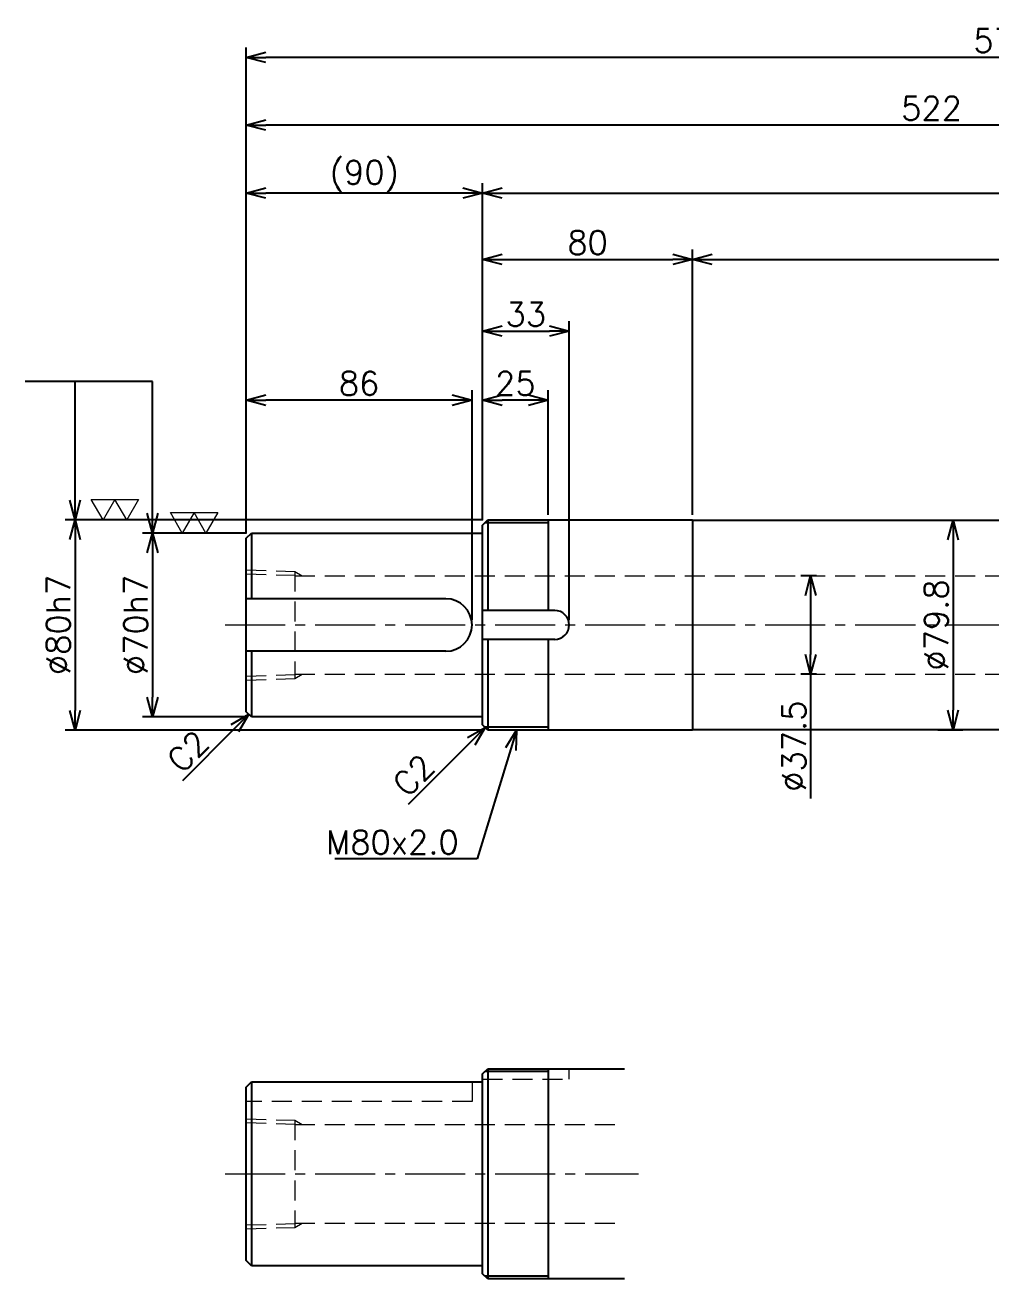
# Model space of a CAD drawing. Header units: millimetres. Extents: x 0 to 1764, y -17 to 1242.
# Drawn here: x 390.9 to 758.7, y 403.3 to 880.5 of the extents above; entities that cross this region are included whole.
import ezdxf
from ezdxf import colors
from ezdxf.entities.mleader import LeaderData, LeaderLine
from ezdxf.math import Vec2, Vec3

# ---------------------------------------------------------------- set-up
doc = ezdxf.new("R2010")
doc.units = ezdxf.units.MM
doc.header["$LTSCALE"] = 1.2
doc.header["$PDMODE"] = 99
doc.header["$PDSIZE"] = 1
doc.linetypes.add('CENTER2', pattern=[28.575, 19.05, -3.175, 3.175, -3.175])
doc.linetypes.add('HIDDEN', pattern=[9.525, 6.35, -3.175])
for name, color, linetype, lineweight in [('04_HIDDEN', 2, 'HIDDEN', 13), ('05_CENTER', 4, 'CENTER2', 13), ('08_DIM', 3, 'Continuous', 13)]:
    doc.layers.add(name, color=color, linetype=linetype, lineweight=lineweight)
doc.layers.add('10_DRAFT', color=8, linetype='Continuous', lineweight=0, plot=False)
doc.styles.add('KSS_TXT', font='txt.shx', dxfattribs={"bigfont": 'extfont2.shx'})
doc.styles.get("Standard").update_dxf_attribs({"font": 'txt.shx', "bigfont": 'extfont2.shx'})
doc.dimstyles.new('KSS_DIM', dxfattribs={"dimscale": 3, "dimtxt": 3, "dimasz": 2.5, "dimexe": 1.25, "dimexo": 0.625, "dimtad": 1, "dimdsep": 46, "dimtxsty": 'KSS_TXT', "dimblk": 'OPEN30', "dimcen": 0, "dimazin": 2, "dimtfac": 0.75, "dimtmove": 0, "dimatfit": 3, "dimldrblk": 'OPEN30', "dimfxl": 1.25, "dimtolj": 1, "dimarcsym": 0})

# ---------------------------------------------------------------- blocks, each defined once
blk = doc.blocks.new('_Open30')
at = {"color": 0, "linetype": 'ByBlock', "lineweight": -2}
for p, q in [((-1, 0.268), (0, 0)), ((0, 0), (-1, -0.268)), ((0, 0), (-1, 0))]:
    blk.add_line(p, q, dxfattribs=at)
blk = doc.blocks.new('*D164')
at = {"layer": '08_DIM', "color": 0, "lineweight": -2, "transparency": 16777216}
for p, q in [((692.3, 670.93), (686.25, 670.93)), ((690, 663.43), (690, 640.93)), ((692.3, 633.43), (686.25, 633.43)), ((690, 633.43), (690, 586.18))]:
    blk.add_line(p, q, dxfattribs=at)
at = {"layer": 'Defpoints', "color": 0, "transparency": 16777216}
for p in [(694.18, 670.93), (690, 633.43), (694.18, 633.43)]:
    blk.add_point(p, dxfattribs=at)
at = {"layer": '08_DIM', "color": 0, "lineweight": -2, "transparency": 16777216, "xscale": 7.5, "yscale": 7.5, "zscale": 7.5}
for p, rotation in [((690, 670.93), 90), ((690, 633.43), 270)]:
    blk.add_blockref('_Open30', p, dxfattribs=dict(at, rotation=rotation))
at = {"layer": '08_DIM', "color": 0, "transparency": 16777216, "insert": (683.62, 606.06), "char_height": 9, "attachment_point": 5, "rotation": 90, "style": 'KSS_TXT'}
blk.add_mtext('\\A1;%%C37.5', dxfattribs=at)
blk = doc.blocks.new('*D165')
at = {"layer": '08_DIM', "color": 0, "lineweight": -2, "transparency": 16777216}
for p, q in [((738.42, 692.08), (747.99, 692.08)), ((744.24, 684.58), (744.24, 619.78)), ((738.42, 612.28), (747.99, 612.28))]:
    blk.add_line(p, q, dxfattribs=at)
at = {"layer": 'Defpoints', "color": 0, "transparency": 16777216}
for p in [(736.54, 692.08), (736.54, 612.28), (744.24, 612.28)]:
    blk.add_point(p, dxfattribs=at)
at = {"layer": '08_DIM', "color": 0, "lineweight": -2, "transparency": 16777216, "xscale": 7.5, "yscale": 7.5, "zscale": 7.5}
for p, rotation in [((744.24, 692.08), 90), ((744.24, 612.28), 270)]:
    blk.add_blockref('_Open30', p, dxfattribs=dict(at, rotation=rotation))
at = {"layer": '08_DIM', "color": 0, "transparency": 16777216, "insert": (737.86, 652.18), "char_height": 9, "attachment_point": 5, "rotation": 90, "style": 'KSS_TXT'}
blk.add_mtext('\\A1;%%C79.8', dxfattribs=at)
blk = doc.blocks.new('*D166')
at = {"layer": '08_DIM', "color": 0, "lineweight": -2, "transparency": 16777216}
for p, q in [((565.06, 692.06), (565.06, 741.48)), ((590.06, 694.06), (590.06, 741.48)), ((582.56, 737.73), (572.56, 737.73))]:
    blk.add_line(p, q, dxfattribs=at)
at = {"layer": 'Defpoints', "color": 0, "transparency": 16777216}
for p in [(565.06, 737.73), (590.06, 692.18), (565.06, 690.18)]:
    blk.add_point(p, dxfattribs=at)
at = {"layer": '08_DIM', "color": 0, "lineweight": -2, "transparency": 16777216, "xscale": 7.5, "yscale": 7.5, "zscale": 7.5, "rotation": 180}
blk.add_blockref('_Open30', (565.06, 737.73), dxfattribs=at)
at = {"layer": '08_DIM', "color": 0, "lineweight": -2, "transparency": 16777216, "xscale": 7.5, "yscale": 7.5, "zscale": 7.5}
blk.add_blockref('_Open30', (590.06, 737.73), dxfattribs=at)
at = {"layer": '08_DIM', "color": 0, "transparency": 16777216, "insert": (577.56, 744.11), "char_height": 9, "attachment_point": 5, "style": 'KSS_TXT'}
blk.add_mtext('\\A1;25', dxfattribs=at)
blk = doc.blocks.new('*D167')
at = {"layer": '08_DIM', "color": 0, "lineweight": -2, "transparency": 16777216}
for p, q in [((565.06, 692.06), (565.06, 767.79)), ((572.56, 764.04), (590.56, 764.04)), ((598.06, 654.06), (598.06, 767.79))]:
    blk.add_line(p, q, dxfattribs=at)
at = {"layer": 'Defpoints', "color": 0, "transparency": 16777216}
for p in [(598.06, 764.04), (565.06, 690.18), (598.06, 652.18)]:
    blk.add_point(p, dxfattribs=at)
at = {"layer": '08_DIM', "color": 0, "lineweight": -2, "transparency": 16777216, "xscale": 7.5, "yscale": 7.5, "zscale": 7.5, "rotation": 180}
blk.add_blockref('_Open30', (565.06, 764.04), dxfattribs=at)
at = {"layer": '08_DIM', "color": 0, "lineweight": -2, "transparency": 16777216, "xscale": 7.5, "yscale": 7.5, "zscale": 7.5}
blk.add_blockref('_Open30', (598.06, 764.04), dxfattribs=at)
at = {"layer": '08_DIM', "color": 0, "transparency": 16777216, "insert": (581.56, 770.42), "char_height": 9, "attachment_point": 5, "style": 'KSS_TXT'}
blk.add_mtext('\\A1;33', dxfattribs=at)
blk = doc.blocks.new('*D168')
at = {"layer": '08_DIM', "color": 0, "lineweight": -2, "transparency": 16777216}
for p, q in [((475.06, 687.06), (475.06, 741.48)), ((561.06, 654.06), (561.06, 741.48)), ((553.56, 737.73), (482.56, 737.73))]:
    blk.add_line(p, q, dxfattribs=at)
at = {"layer": 'Defpoints', "color": 0, "transparency": 16777216}
for p in [(475.06, 737.73), (475.06, 685.18), (561.06, 652.18)]:
    blk.add_point(p, dxfattribs=at)
at = {"layer": '08_DIM', "color": 0, "lineweight": -2, "transparency": 16777216, "xscale": 7.5, "yscale": 7.5, "zscale": 7.5, "rotation": 180}
blk.add_blockref('_Open30', (475.06, 737.73), dxfattribs=at)
at = {"layer": '08_DIM', "color": 0, "lineweight": -2, "transparency": 16777216, "xscale": 7.5, "yscale": 7.5, "zscale": 7.5}
blk.add_blockref('_Open30', (561.06, 737.73), dxfattribs=at)
at = {"layer": '08_DIM', "color": 0, "transparency": 16777216, "insert": (518.06, 744.11), "char_height": 9, "attachment_point": 5, "style": 'KSS_TXT'}
blk.add_mtext('\\A1;86', dxfattribs=at)
blk = doc.blocks.new('*D169')
at = {"layer": '08_DIM', "color": 0, "lineweight": -2, "transparency": 16777216}
for p, q in [((475.06, 687.06), (475.06, 820.31)), ((557.56, 816.56), (482.56, 816.56)), ((565.06, 692.06), (565.06, 820.31))]:
    blk.add_line(p, q, dxfattribs=at)
at = {"layer": 'Defpoints', "color": 0, "transparency": 16777216}
for p in [(475.06, 816.56), (565.06, 690.18), (475.06, 685.18)]:
    blk.add_point(p, dxfattribs=at)
at = {"layer": '08_DIM', "color": 0, "lineweight": -2, "transparency": 16777216, "xscale": 7.5, "yscale": 7.5, "zscale": 7.5, "rotation": 180}
blk.add_blockref('_Open30', (475.06, 816.56), dxfattribs=at)
at = {"layer": '08_DIM', "color": 0, "lineweight": -2, "transparency": 16777216, "xscale": 7.5, "yscale": 7.5, "zscale": 7.5}
blk.add_blockref('_Open30', (565.06, 816.56), dxfattribs=at)
at = {"layer": '08_DIM', "color": 0, "transparency": 16777216, "insert": (520.06, 822.94), "char_height": 9, "attachment_point": 5, "style": 'KSS_TXT'}
blk.add_mtext('\\A1;(90)', dxfattribs=at)
blk = doc.blocks.new('*D170')
at = {"layer": '08_DIM', "color": 0, "lineweight": -2, "transparency": 16777216}
for p, q in [((565.06, 692.06), (565.06, 795.08)), ((645.06, 694.06), (645.06, 795.08)), ((572.56, 791.33), (637.56, 791.33))]:
    blk.add_line(p, q, dxfattribs=at)
at = {"layer": 'Defpoints', "color": 0, "transparency": 16777216}
for p in [(645.06, 791.33), (645.06, 692.18), (565.06, 690.18)]:
    blk.add_point(p, dxfattribs=at)
at = {"layer": '08_DIM', "color": 0, "lineweight": -2, "transparency": 16777216, "xscale": 7.5, "yscale": 7.5, "zscale": 7.5, "rotation": 180}
blk.add_blockref('_Open30', (565.06, 791.33), dxfattribs=at)
at = {"layer": '08_DIM', "color": 0, "lineweight": -2, "transparency": 16777216, "xscale": 7.5, "yscale": 7.5, "zscale": 7.5}
blk.add_blockref('_Open30', (645.06, 791.33), dxfattribs=at)
at = {"layer": '08_DIM', "color": 0, "transparency": 16777216, "insert": (605.06, 797.71), "char_height": 9, "attachment_point": 5, "style": 'KSS_TXT'}
blk.add_mtext('\\A1;80', dxfattribs=at)
blk = doc.blocks.new('*D171')
at = {"layer": '08_DIM', "color": 0, "lineweight": -2, "transparency": 16777216}
for p, q in [((645.06, 694.06), (645.06, 795.08)), ((940.06, 697.06), (940.06, 795.08)), ((652.56, 791.33), (932.56, 791.33))]:
    blk.add_line(p, q, dxfattribs=at)
at = {"layer": 'Defpoints', "color": 0, "transparency": 16777216}
for p in [(940.06, 791.33), (645.06, 692.18), (940.06, 695.18)]:
    blk.add_point(p, dxfattribs=at)
at = {"layer": '08_DIM', "color": 0, "lineweight": -2, "transparency": 16777216, "xscale": 7.5, "yscale": 7.5, "zscale": 7.5, "rotation": 180}
blk.add_blockref('_Open30', (645.06, 791.33), dxfattribs=at)
at = {"layer": '08_DIM', "color": 0, "lineweight": -2, "transparency": 16777216, "xscale": 7.5, "yscale": 7.5, "zscale": 7.5}
blk.add_blockref('_Open30', (940.06, 791.33), dxfattribs=at)
at = {"layer": '08_DIM', "color": 0, "transparency": 16777216, "insert": (792.56, 797.72), "char_height": 9, "attachment_point": 5, "style": 'KSS_TXT'}
blk.add_mtext('\\A1;(295)', dxfattribs=at)
blk = doc.blocks.new('*D172')
at = {"layer": '08_DIM', "color": 0, "lineweight": -2, "transparency": 16777216}
for p, q in [((565.06, 692.06), (565.06, 820.31)), ((572.56, 816.56), (989.56, 816.56)), ((997.06, 707.06), (997.06, 820.31))]:
    blk.add_line(p, q, dxfattribs=at)
at = {"layer": 'Defpoints', "color": 0, "transparency": 16777216}
for p in [(997.06, 816.56), (997.06, 705.18), (565.06, 690.18)]:
    blk.add_point(p, dxfattribs=at)
at = {"layer": '08_DIM', "color": 0, "lineweight": -2, "transparency": 16777216, "xscale": 7.5, "yscale": 7.5, "zscale": 7.5, "rotation": 180}
blk.add_blockref('_Open30', (565.06, 816.56), dxfattribs=at)
at = {"layer": '08_DIM', "color": 0, "lineweight": -2, "transparency": 16777216, "xscale": 7.5, "yscale": 7.5, "zscale": 7.5}
blk.add_blockref('_Open30', (997.06, 816.56), dxfattribs=at)
at = {"layer": '08_DIM', "color": 0, "transparency": 16777216, "insert": (781.06, 822.94), "char_height": 9, "attachment_point": 5, "style": 'KSS_TXT'}
blk.add_mtext('\\A1;432', dxfattribs=at)
blk = doc.blocks.new('*D175')
at = {"layer": '08_DIM', "color": 0, "lineweight": -2, "transparency": 16777216}
for p, q in [((475.06, 687.06), (475.06, 871.94)), ((1052.06, 802.06), (1052.06, 871.94)), ((1044.56, 868.19), (482.56, 868.19))]:
    blk.add_line(p, q, dxfattribs=at)
at = {"layer": 'Defpoints', "color": 0, "transparency": 16777216}
for p in [(475.06, 868.19), (1052.06, 800.18), (475.06, 685.18)]:
    blk.add_point(p, dxfattribs=at)
at = {"layer": '08_DIM', "color": 0, "lineweight": -2, "transparency": 16777216, "xscale": 7.5, "yscale": 7.5, "zscale": 7.5, "rotation": 180}
blk.add_blockref('_Open30', (475.06, 868.19), dxfattribs=at)
at = {"layer": '08_DIM', "color": 0, "lineweight": -2, "transparency": 16777216, "xscale": 7.5, "yscale": 7.5, "zscale": 7.5}
blk.add_blockref('_Open30', (1052.06, 868.19), dxfattribs=at)
at = {"layer": '08_DIM', "color": 0, "transparency": 16777216, "insert": (763.56, 874.57), "char_height": 9, "attachment_point": 5, "style": 'KSS_TXT'}
blk.add_mtext('\\A1;577', dxfattribs=at)
blk = doc.blocks.new('*D179')
at = {"layer": '08_DIM', "color": 0, "lineweight": -2, "transparency": 16777216}
for p, q in [((475.06, 687.06), (475.06, 846.19)), ((997.06, 707.06), (997.06, 846.19)), ((989.56, 842.44), (482.56, 842.44))]:
    blk.add_line(p, q, dxfattribs=at)
at = {"layer": 'Defpoints', "color": 0, "transparency": 16777216}
for p in [(475.06, 842.44), (997.06, 705.18), (475.06, 685.18)]:
    blk.add_point(p, dxfattribs=at)
at = {"layer": '08_DIM', "color": 0, "lineweight": -2, "transparency": 16777216, "xscale": 7.5, "yscale": 7.5, "zscale": 7.5, "rotation": 180}
blk.add_blockref('_Open30', (475.06, 842.44), dxfattribs=at)
at = {"layer": '08_DIM', "color": 0, "lineweight": -2, "transparency": 16777216, "xscale": 7.5, "yscale": 7.5, "zscale": 7.5}
blk.add_blockref('_Open30', (997.06, 842.44), dxfattribs=at)
at = {"layer": '08_DIM', "color": 0, "transparency": 16777216, "insert": (736.06, 848.82), "char_height": 9, "attachment_point": 5, "style": 'KSS_TXT'}
blk.add_mtext('\\A1;522', dxfattribs=at)
blk = doc.blocks.new('*D180')
at = {"layer": '08_DIM', "color": 0, "lineweight": -2, "transparency": 16777216}
for p, q in [((475.18, 687.18), (435.61, 687.18)), ((439.36, 679.68), (439.36, 624.68)), ((475.18, 617.18), (435.61, 617.18))]:
    blk.add_line(p, q, dxfattribs=at)
at = {"layer": 'Defpoints', "color": 0, "transparency": 16777216}
for p in [(477.06, 687.18), (439.36, 617.18), (477.06, 617.18)]:
    blk.add_point(p, dxfattribs=at)
at = {"layer": '08_DIM', "color": 0, "lineweight": -2, "transparency": 16777216, "xscale": 7.5, "yscale": 7.5, "zscale": 7.5}
for p, rotation in [((439.36, 687.18), 90), ((439.36, 617.18), 270)]:
    blk.add_blockref('_Open30', p, dxfattribs=dict(at, rotation=rotation))
at = {"layer": '08_DIM', "color": 0, "transparency": 16777216, "insert": (432.99, 652.18), "char_height": 9, "attachment_point": 5, "rotation": 90, "style": 'KSS_TXT'}
blk.add_mtext('\\A1;%%C70h7', dxfattribs=at)
blk = doc.blocks.new('*D181')
at = {"layer": '08_DIM', "color": 0, "lineweight": -2, "transparency": 16777216}
for p, q in [((565.18, 692.18), (406.13, 692.18)), ((409.88, 684.68), (409.88, 619.68)), ((565.18, 612.18), (406.13, 612.18))]:
    blk.add_line(p, q, dxfattribs=at)
at = {"layer": 'Defpoints', "color": 0, "transparency": 16777216}
for p in [(567.06, 692.18), (409.88, 612.18), (567.06, 612.18)]:
    blk.add_point(p, dxfattribs=at)
at = {"layer": '08_DIM', "color": 0, "lineweight": -2, "transparency": 16777216, "xscale": 7.5, "yscale": 7.5, "zscale": 7.5}
for p, rotation in [((409.88, 692.18), 90), ((409.88, 612.18), 270)]:
    blk.add_blockref('_Open30', p, dxfattribs=dict(at, rotation=rotation))
at = {"layer": '08_DIM', "color": 0, "transparency": 16777216, "insert": (403.51, 652.18), "char_height": 9, "attachment_point": 5, "rotation": 90, "style": 'KSS_TXT'}
blk.add_mtext('\\A1;%%C80h7', dxfattribs=at)
blk = doc.blocks.new('*D200')
at = {"layer": '08_DIM', "color": 0, "lineweight": -2, "transparency": 16777216}
blk.add_line((560.76, 607.88), (536.73, 583.85), dxfattribs=at)
at = {"layer": 'Defpoints', "color": 0, "transparency": 16777216}
for p in [(566.06, 613.18), (520.66, 567.78), (520.66, 567.78)]:
    blk.add_point(p, dxfattribs=at)
at = {"layer": '08_DIM', "color": 0, "lineweight": -2, "transparency": 16777216, "xscale": 7.5, "yscale": 7.5, "zscale": 7.5, "rotation": 45.00000000000008}
blk.add_blockref('_Open30', (566.06, 613.18), dxfattribs=at)
at = {"layer": '08_DIM', "color": 0, "transparency": 16777216, "insert": (538.85, 594.99), "char_height": 9, "attachment_point": 5, "rotation": 45, "style": 'KSS_TXT'}
blk.add_mtext('\\A1;C2', dxfattribs=at)
blk = doc.blocks.new('*D201')
at = {"layer": '08_DIM', "color": 0, "lineweight": -2, "transparency": 16777216}
blk.add_line((470.76, 612.88), (450.8, 592.92), dxfattribs=at)
at = {"layer": 'Defpoints', "color": 0, "transparency": 16777216}
for p in [(476.06, 618.18), (438.8, 580.93), (438.8, 580.93)]:
    blk.add_point(p, dxfattribs=at)
at = {"layer": '08_DIM', "color": 0, "lineweight": -2, "transparency": 16777216, "xscale": 7.5, "yscale": 7.5, "zscale": 7.5, "rotation": 45.00000000000017}
blk.add_blockref('_Open30', (476.06, 618.18), dxfattribs=at)
at = {"layer": '08_DIM', "color": 0, "transparency": 16777216, "insert": (452.92, 604.06), "char_height": 9, "attachment_point": 5, "rotation": 45, "style": 'KSS_TXT'}
blk.add_mtext('\\A1;C2', dxfattribs=at)
blk = doc.blocks.new('p1ba02')
for p, q in [((-1.5, 2.6), (1.5, 2.6)), ((0, 0), (-1.5, 2.6)), ((1.5, 2.6), (0, 0)), ((3, 0), (1.5, 2.6)), ((1.5, 2.6), (4.5, 2.6)), ((4.5, 2.6), (3, 0))]:
    blk.add_line(p, q)

msp = doc.modelspace()

# ---------------------------------------------------------------- linework, layer by layer
at = {"color": 0}
for p, q in [((565.059, 690.181), (567.059, 692.181)), ((567.059, 692.181), (645.059, 692.181)), ((567.059, 692.181), (567.059, 657.681)), ((590.059, 692.181), (590.059, 657.681)), ((645.059, 692.181), (645.059, 612.181)), ((645.059, 692.081), (940.059, 692.081)), ((475.059, 685.181), (477.059, 687.181)), ((477.059, 687.181), (565.059, 687.181)), ((477.059, 687.181), (477.059, 662.181)), ((565.059, 614.181), (565.059, 690.181)), ((590.059, 691.098), (565.977, 691.098)), ((475.059, 619.181), (475.059, 685.181)), ((551.059, 662.181), (475.059, 662.181)), ((592.559, 657.681), (565.059, 657.681)), ((592.559, 646.681), (565.059, 646.681)), ((567.059, 646.681), (567.059, 612.181)), ((590.059, 646.681), (590.059, 612.181)), ((551.059, 642.181), (475.059, 642.181)), ((477.059, 642.181), (477.059, 617.181)), ((477.059, 617.181), (475.059, 619.181)), ((565.059, 617.181), (477.059, 617.181)), ((567.059, 612.181), (565.059, 614.181)), ((590.059, 613.263), (565.977, 613.263)), ((645.059, 612.181), (567.059, 612.181)), ((940.059, 612.281), (645.059, 612.281)), ((565.059, 481.315), (567.059, 483.315)), ((590.059, 482.233), (565.977, 482.233)), ((567.059, 483.315), (619.125, 483.315)), ((567.059, 483.315), (567.059, 403.315)), ((590.059, 483.315), (590.059, 403.315)), ((475.059, 476.315), (477.059, 478.315)), ((477.059, 478.315), (565.059, 478.315)), ((477.059, 478.315), (477.059, 408.315)), ((565.059, 405.315), (565.059, 481.315)), ((475.059, 410.315), (475.059, 476.315)), ((477.059, 408.315), (475.059, 410.315)), ((565.059, 408.315), (477.059, 408.315)), ((567.059, 403.315), (565.059, 405.315)), ((590.059, 404.398), (565.977, 404.398)), ((619.125, 403.315), (567.059, 403.315))]:
    msp.add_line(p, q, dxfattribs=at)
for centre, radius in [((551.059, 652.181), 10), ((592.559, 652.181), 5.5)]:
    msp.add_arc(centre, radius, 270, 90, dxfattribs=at)
at = {"layer": '04_HIDDEN'}
for p, q in [((475.059, 673.136), (493.559, 672.558)), ((475.059, 671.657), (493.559, 671.079)), ((493.559, 672.558), (493.559, 631.804)), ((493.559, 672.558), (496.371, 670.931)), ((493.559, 670.931), (1103.059, 670.931)), ((475.059, 632.705), (493.559, 633.283)), ((475.059, 631.226), (493.559, 631.804)), ((493.559, 633.431), (1103.059, 633.431)), ((493.559, 631.804), (496.371, 633.431)), ((598.059, 479.315), (598.059, 483.315)), ((561.059, 478.315), (561.059, 470.815)), ((565.059, 479.315), (598.059, 479.315)), ((561.059, 470.815), (475.059, 470.815)), ((475.059, 464.27), (493.559, 463.692)), ((493.559, 463.692), (493.559, 422.938)), ((493.559, 463.692), (496.371, 462.065)), ((475.059, 462.791), (493.559, 462.213)), ((493.559, 462.065), (619.125, 462.065)), ((475.059, 423.839), (493.559, 424.417)), ((475.059, 422.36), (493.559, 422.938)), ((493.559, 424.565), (619.125, 424.565)), ((493.559, 422.938), (496.371, 424.565))]:
    msp.add_line(p, q, dxfattribs=at)
at = {"layer": '05_CENTER'}
for p, q in [((466.997, 652.181), (1110.57, 652.181)), ((466.997, 443.315), (624.508, 443.315))]:
    msp.add_line(p, q, dxfattribs=at)
at = {"layer": '10_DRAFT'}
msp.add_line((645.059, 692.181), (645.059, 612.181), dxfattribs=at)

# ---------------------------------------------------------------- block references
at = {"layer": '08_DIM', "xscale": 3, "yscale": 3, "zscale": 3}
for p in [(420.553, 692.181), (450.73, 687.181)]:
    msp.add_blockref('p1ba02', p, dxfattribs=at)

# ---------------------------------------------------------------- dimensions: what is measured, and where the dimension line sits
at = {"layer": '08_DIM'}
for base, p1, p2, picture, middle in [((475.059, 868.193), (1052.059, 800.181), (475.059, 685.181), '*D175', (763.559, 874.574)), ((475.059, 842.436), (997.059, 705.181), (475.059, 685.181), '*D179', (736.059, 848.818)), ((997.059, 816.562), (565.059, 690.181), (997.059, 705.181), '*D172', (781.059, 822.937)), ((645.059, 791.334), (565.059, 690.181), (645.059, 692.181), '*D170', (605.059, 797.709)), ((598.059, 764.043), (565.059, 690.181), (598.059, 652.181), '*D167', (581.559, 770.418)), ((475.059, 737.733), (561.059, 652.181), (475.059, 685.181), '*D168', (518.059, 744.108)), ((565.059, 737.733), (590.059, 692.181), (565.059, 690.181), '*D166', (577.559, 744.114))]:
    dim = msp.add_linear_dim(base=base, p1=p1, p2=p2, dimstyle='KSS_DIM', override={"dimarcsym": 1}, dxfattribs=at)
    dim.commit()
    dim.dimension.update_dxf_attribs({"geometry": picture, "text_midpoint": middle})
for base, p1, p2, picture, middle in [((475.059, 816.562), (565.059, 690.181), (475.059, 685.181), '*D169', (520.059, 822.937)), ((940.059, 791.334), (645.059, 692.181), (940.059, 695.181), '*D171', (792.559, 797.715))]:
    dim = msp.add_linear_dim(base=base, p1=p1, p2=p2, text='(<>)', dimstyle='KSS_DIM', override={"dimarcsym": 1}, dxfattribs=at)
    dim.commit()
    dim.dimension.update_dxf_attribs({"geometry": picture, "text_midpoint": middle})
for base, p1, p2, text, picture, middle in [((409.883, 612.181), (567.059, 692.181), (567.059, 612.181), '%%C<>h7', '*D181', (403.508, 652.181)), ((744.235, 612.281), (736.545, 692.081), (736.545, 612.281), '%%C<>', '*D165', (737.86, 652.181)), ((439.362, 617.181), (477.059, 687.181), (477.059, 617.181), '%%C<>h7', '*D180', (432.987, 652.181)), ((690.002, 633.431), (694.175, 670.931), (694.175, 633.431), '%%C<>', '*D164', (683.621, 606.056))]:
    dim = msp.add_linear_dim(base=base, p1=p1, p2=p2, angle=90, text=text, dimstyle='KSS_DIM', override={"dimarcsym": 1}, dxfattribs=at)
    dim.commit()
    dim.dimension.update_dxf_attribs({"geometry": picture, "text_midpoint": middle})
for p1, p2, picture, middle in [((476.059, 618.181), (438.804, 580.926), '*D201', (452.924, 604.061)), ((566.059, 613.181), (520.66, 567.781), '*D200', (538.852, 594.989))]:
    dim = msp.add_aligned_dim(p1=p1, p2=p2, distance=0, text='C2', dimstyle='KSS_DIM', override={"dimse1": 1, "dimse2": 1, "dimsd2": 1, "dimarcsym": 1}, dxfattribs=at)
    dim.commit()
    dim.dimension.update_dxf_attribs({"geometry": picture, "text_midpoint": middle})

# ---------------------------------------------------------------- leaders
for points in [[(409.883, 692.181), (409.883, 744.845), (390.855, 744.845)], [(439.362, 687.181), (439.362, 744.845), (409.883, 744.845)]]:
    msp.add_leader(points, dimstyle='KSS_DIM', override={"dimarcsym": 1}, dxfattribs=at)
ml = msp.add_multileader_mtext('Standard', dxfattribs=at)
ml.set_content('M80x2.0', color=256)
ml.set_leader_properties()
ml.set_arrow_properties(name='OPEN30')
ml.build(insert=Vec2(0, 0))
ml.multileader.update_dxf_attribs({"text_left_attachment_type": 6, "text_right_attachment_type": 6, "dogleg_length": 0.36, "arrow_head_size": 7.5, "scale": 3})
ctx = ml.context
ctx.base_point, ctx.scale, ctx.char_height, ctx.arrow_head_size, ctx.landing_gap_size, ctx.plane_origin = Vec3(498.991, 563.194), 3, 9, 7.5, 6, Vec3(578.018, 613.263)
ctx.left_attachment, ctx.right_attachment, ctx.text_align_type = 6, 6, 2
notes = []
notes.append((ctx, [(0, (1, 1, 0), (563.071, 563.194), (-1, 0), 1.08, [(0, [(578.018, 612.181)], 0, [])])]))
ctx.mtext.insert, ctx.mtext.alignment, ctx.mtext.flow_direction = Vec3(555.991, 573.994), 3, 5
for ctx, leaders in notes:
    for number, flags, end, landing, length, lines in leaders:
        leader = LeaderData()
        leader.index, (leader.has_last_leader_line, leader.has_dogleg_vector, leader.attachment_direction) = number, flags
        leader.last_leader_point, leader.dogleg_vector, leader.dogleg_length = Vec3(end), Vec3(landing), length
        for number, points, colour, breaks in lines:
            line = LeaderLine()
            line.index, line.vertices, line.color, line.breaks = number, Vec3.list(points), colors.encode_raw_color(colour), breaks
            leader.lines.append(line)
        ctx.leaders.append(leader)

doc.saveas('drawing.dxf')
